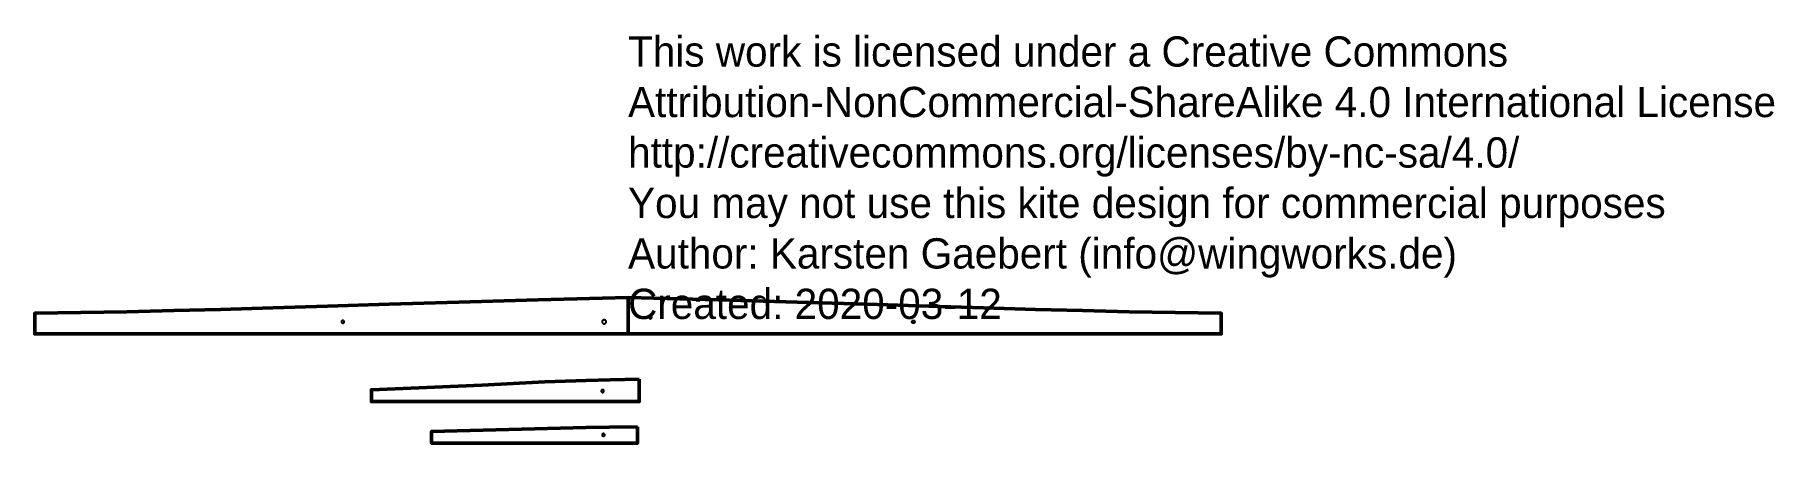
# Model space of a CAD drawing. Header units: millimetres. Extents: x -3918 to 7569, y -6188 to -3489.
import ezdxf

# ---------------------------------------------------------------- set-up
doc = ezdxf.new("R2010")
doc.units = ezdxf.units.MM
doc.layers.add('CUT', color=6, linetype='Continuous', lineweight=50)
doc.layers.add('PEN', color=5, linetype='Continuous')
doc.layers.add('TEXT', color=3, linetype='Continuous')

# ---------------------------------------------------------------- blocks, each defined once
blk = doc.blocks.new('tpu UV-Bladder-LE_(0)')
at = {"layer": 'CUT'}
for points in [[(0, 0), (-594, -16), (-1117, -31), (-1578, -46), (-1986, -58), (-2347, -70), (-2691, -81), (-3001, -88), (-3310, -96), (-3918, -105), (-3918, -242), (0, -242)], [(0, 0), (594, -16), (1117, -31), (1578, -46), (1986, -58), (2347, -70), (2691, -81), (3001, -88), (3310, -96), (3918, -105), (3918, -242), (0, -242)]]:
    blk.add_lwpolyline(points, close=True, dxfattribs=at)
at = {"layer": 'PEN'}
for points in [[(-1884, -153), (-1885, -153), (-1886, -153), (-1887, -153), (-1888, -154), (-1889, -154), (-1889, -154), (-1890, -155), (-1891, -156), (-1891, -156), (-1892, -157), (-1892, -158), (-1893, -159), (-1893, -160), (-1893, -161), (-1893, -162), (-1893, -163), (-1893, -164), (-1893, -165), (-1892, -165), (-1892, -166), (-1891, -167), (-1891, -168), (-1890, -168), (-1889, -169), (-1889, -170), (-1888, -170), (-1887, -170), (-1886, -171), (-1885, -171), (-1884, -171), (-1883, -171), (-1882, -171), (-1881, -170), (-1881, -170), (-1880, -170), (-1879, -169), (-1878, -168), (-1877, -168), (-1877, -167), (-1876, -166), (-1876, -165), (-1876, -165), (-1875, -164), (-1875, -163), (-1875, -162), (-1875, -161), (-1875, -160), (-1876, -159), (-1876, -158), (-1876, -157), (-1877, -156), (-1877, -156), (-1878, -155), (-1879, -154), (-1880, -154), (-1881, -154), (-1881, -153), (-1882, -153), (-1883, -153)], [(-158, -149), (-159, -149), (-161, -149), (-162, -149), (-163, -150), (-164, -150), (-165, -151), (-166, -152), (-167, -153), (-168, -154), (-169, -155), (-170, -156), (-170, -158), (-171, -159), (-171, -160), (-171, -162), (-171, -163), (-171, -164), (-170, -166), (-170, -167), (-169, -168), (-168, -169), (-167, -170), (-166, -171), (-165, -172), (-164, -173), (-163, -174), (-162, -174), (-161, -174), (-159, -175), (-158, -175), (-156, -175), (-155, -174), (-154, -174), (-153, -174), (-151, -173), (-150, -172), (-149, -171), (-148, -170), (-147, -169), (-147, -168), (-146, -167), (-145, -166), (-145, -164), (-145, -163), (-145, -162), (-145, -160), (-145, -159), (-145, -158), (-146, -156), (-147, -155), (-147, -154), (-148, -153), (-149, -152), (-150, -151), (-151, -150), (-153, -150), (-154, -149), (-155, -149), (-156, -149)], [(148, -123), (147, -123), (146, -123), (145, -123), (144, -124), (143, -124), (142, -124), (142, -125), (141, -126), (140, -126), (140, -127), (139, -128), (139, -129), (139, -130), (139, -131), (139, -132), (139, -133), (139, -134), (139, -135), (139, -135), (140, -136), (140, -137), (141, -138), (142, -138), (142, -139), (143, -140), (144, -140), (145, -140), (146, -141), (147, -141), (148, -141), (149, -141), (149, -141), (150, -140), (151, -140), (152, -140), (153, -139), (154, -138), (154, -138), (155, -137), (155, -136), (156, -135), (156, -135), (156, -134), (157, -133), (157, -132), (157, -131), (156, -130), (156, -129), (156, -128), (155, -127), (155, -126), (154, -126), (154, -125), (153, -124), (152, -124), (151, -124), (150, -123), (149, -123), (149, -123)], [(1884, -153), (1885, -153), (1886, -153), (1887, -153), (1888, -154), (1889, -154), (1889, -154), (1890, -155), (1891, -156), (1891, -156), (1892, -157), (1892, -158), (1893, -159), (1893, -160), (1893, -161), (1893, -162), (1893, -163), (1893, -164), (1893, -165), (1892, -165), (1892, -166), (1891, -167), (1891, -168), (1890, -168), (1889, -169), (1889, -170), (1888, -170), (1887, -170), (1886, -171), (1885, -171), (1884, -171), (1883, -171), (1882, -171), (1881, -170), (1881, -170), (1880, -170), (1879, -169), (1878, -168), (1877, -168), (1877, -167), (1876, -166), (1876, -165), (1876, -165), (1875, -164), (1875, -163), (1875, -162), (1875, -161), (1875, -160), (1876, -159), (1876, -158), (1876, -157), (1877, -156), (1877, -156), (1878, -155), (1879, -154), (1880, -154), (1881, -154), (1881, -153), (1882, -153), (1883, -153)]]:
    blk.add_lwpolyline(points, close=True, dxfattribs=at)
blk = doc.blocks.new('tpu UV-Bladder-STRUT-1_(1)')
at = {"layer": 'CUT'}
blk.add_lwpolyline([(74, 11), (-118, 6), (-277, 3), (-549, -6), (-965, -28), (-1695, -59), (-1695, -137), (74, -137)], close=True, dxfattribs=at)
at = {"layer": 'PEN'}
blk.add_lwpolyline([(-168, -58), (-169, -58), (-170, -58), (-171, -59), (-172, -59), (-173, -59), (-173, -60), (-174, -61), (-175, -61), (-175, -62), (-176, -63), (-176, -64), (-177, -65), (-177, -65), (-177, -66), (-177, -67), (-177, -68), (-177, -69), (-177, -70), (-176, -71), (-176, -72), (-175, -73), (-175, -73), (-174, -74), (-173, -75), (-173, -75), (-172, -76), (-171, -76), (-170, -76), (-169, -76), (-168, -76), (-167, -76), (-166, -76), (-165, -76), (-164, -76), (-164, -75), (-163, -75), (-162, -74), (-161, -73), (-161, -73), (-160, -72), (-160, -71), (-160, -70), (-159, -69), (-159, -68), (-159, -67), (-159, -66), (-159, -65), (-160, -65), (-160, -64), (-160, -63), (-161, -62), (-161, -61), (-162, -61), (-163, -60), (-164, -59), (-164, -59), (-165, -59), (-166, -58), (-167, -58)], close=True, dxfattribs=at)
blk = doc.blocks.new('tpu UV-Bladder-STRUT-5_(2)')
at = {"layer": 'CUT'}
blk.add_lwpolyline([(62, 8), (-123, 5), (-277, 2), (-1298, -23), (-1298, -101), (62, -101)], close=True, dxfattribs=at)
at = {"layer": 'PEN'}
blk.add_lwpolyline([(-163, -37), (-164, -37), (-165, -37), (-166, -38), (-167, -38), (-167, -38), (-168, -39), (-169, -39), (-170, -40), (-170, -41), (-171, -42), (-171, -42), (-172, -43), (-172, -44), (-172, -45), (-172, -46), (-172, -47), (-172, -48), (-172, -49), (-171, -50), (-171, -51), (-170, -51), (-170, -52), (-169, -53), (-168, -53), (-167, -54), (-167, -54), (-166, -55), (-165, -55), (-164, -55), (-163, -55), (-162, -55), (-161, -55), (-160, -55), (-159, -54), (-158, -54), (-158, -53), (-157, -53), (-156, -52), (-156, -51), (-155, -51), (-155, -50), (-154, -49), (-154, -48), (-154, -47), (-154, -46), (-154, -45), (-154, -44), (-154, -43), (-155, -42), (-155, -42), (-156, -41), (-156, -40), (-157, -39), (-158, -39), (-158, -38), (-159, -38), (-160, -38), (-161, -37), (-162, -37)], close=True, dxfattribs=at)
blk = doc.blocks.new('Copyright_(131)')
at = {"layer": 'TEXT', "insert": (0, -3500), "char_height": 200, "attachment_point": 1}
blk.add_mtext('This work is licensed under a Creative Commons \\PAttribution-NonCommercial-ShareAlike 4.0 International License\\Phttp://creativecommons.org/licenses/by-nc-sa/4.0/\\PYou may not use this kite design for commercial purposes\\PAuthor: Karsten Gaebert (info@wingworks.de)\\PCreated: 2020-03-12', dxfattribs=at)

msp = doc.modelspace()

# ---------------------------------------------------------------- block references
for name, p in [('Copyright_(131)', (0, 0)), ('tpu UV-Bladder-LE_(0)', (0, -5224)), ('tpu UV-Bladder-STRUT-1_(1)', (0, -5776)), ('tpu UV-Bladder-STRUT-5_(2)', (0, -6087))]:
    msp.add_blockref(name, p)

doc.saveas('drawing.dxf')
